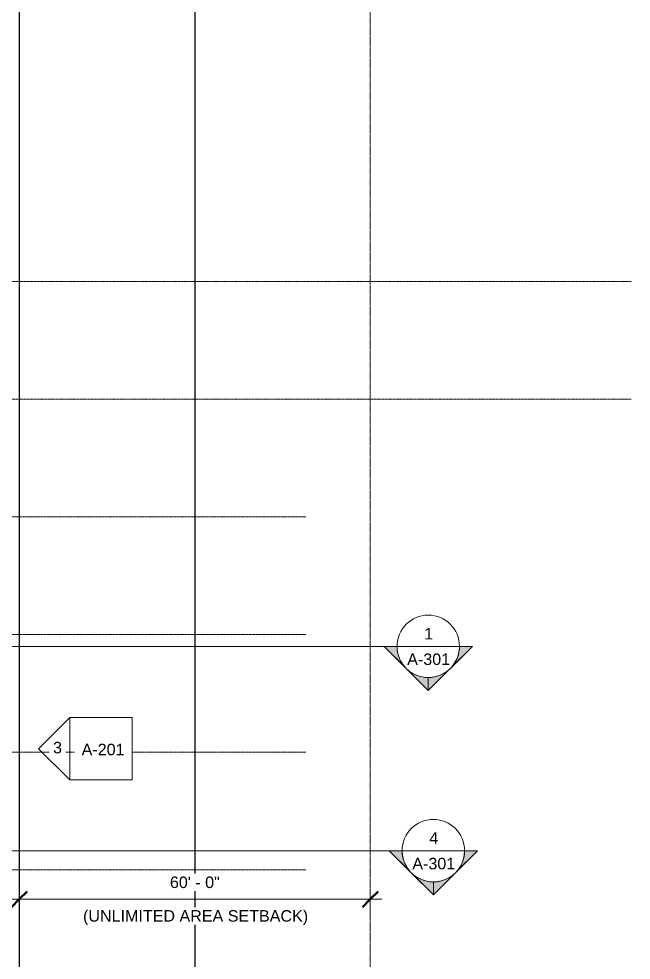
# Model space of a CAD drawing. Header units: inches. Extents: x 19712 to 27543, y -26063 to -18659.
# Drawn here: x 26287 to 27543, y -22294 to -20364 of the extents above; entities that cross this region are included whole.
import ezdxf

# ---------------------------------------------------------------- set-up
doc = ezdxf.new("R2010")
doc.units = ezdxf.units.IN
doc.header["$MEASUREMENT"] = 0
for name, pattern in [('Center 1_4_', [0.53125, 0.25, -0.09375, 0.09375, -0.09375]), ('Grid Line 1_2_', [0.875, 0.5, -0.125, 0.125, -0.125]), ('Hidden', [0.28125, 0.1875, -0.09375])]:
    doc.linetypes.add(name, pattern=pattern)
for name, color, linetype, lineweight in [('A-ANNO-DIMS', 211, 'Continuous', 9), ('A-ANNO-DIMS-256', 211, 'Continuous', 9), ('A-PROP-SBCK', 71, 'Hidden', 25), ('G-ANNO-SYMB', 111, 'Continuous', 9), ('PROP', 3, 'Center 1_4_', 9), ('S-GRID', 1, 'Continuous', 9)]:
    doc.layers.add(name, color=color, linetype=linetype, lineweight=lineweight)
doc.styles.add('Arial', font='arial.ttf', dxfattribs={"height": 23.60479})
doc.dimstyles.new('Linear_-_3_32__Arial_1', dxfattribs={"dimscale": 12, "dimtxt": 24, "dimasz": 2.666667, "dimexe": 2, "dimexo": 1.333333, "dimgap": 1.333333, "dimtad": 1, "dimdec": 0, "dimzin": 1, "dimdsep": 46, "dimlunit": 4, "dimtxsty": 'Arial', "dimblk1": 'OBLIQUE', "dimblk2": 'OBLIQUE', "dimsah": 1, "dimcen": 0.09, "dimdle": 2, "dimazin": 0, "dimtfac": 1, "dimtdec": 4, "dimtix": 1, "dimtmove": 0, "dimatfit": 3, "dimfxl": 1, "dimtvp": 1, "dimtfill": 1, "dimfrac": 2, "dimtolj": 1, "dimtzin": 0, "dimarcsym": 2})

# ---------------------------------------------------------------- blocks, each defined once
blk = doc.blocks.new('Section - Section Head - Filled-1526-Site Plan - Phase 1')
at = {"layer": 'G-ANNO-SYMB'}
h = blk.add_hatch(color=256, dxfattribs=at)
edge = h.paths.add_edge_path(flags=0)
edge.add_line((-0.4268, 0.1768), (-0.25, 0.3536))
edge.add_line((-0.25, 0.3536), (-0.25, 0.25))
edge.add_arc((-0.25, 0), 0.25, 90, 135)
h = blk.add_hatch(color=256, dxfattribs=at)
edge = h.paths.add_edge_path(flags=0)
edge.add_arc((-0.25, 0), 0.25, 45, 90)
edge.add_line((-0.25, 0.25), (-0.25, 0.3536))
edge.add_line((-0.25, 0.3536), (-0.0732, 0.1768))
h = blk.add_hatch(color=256, dxfattribs=at)
edge = h.paths.add_edge_path(flags=0)
edge.add_arc((-0.25, 0), 0.2503, 137.9216, 180)
edge.add_line((-0.5003, 0), (-0.6036, 0))
edge.add_line((-0.6036, 0), (-0.4358, 0.1678))
h = blk.add_hatch(color=256, dxfattribs=at)
edge = h.paths.add_edge_path(flags=0)
edge.add_line((-0.0642, 0.1678), (0.1036, 0))
edge.add_line((0.1036, 0), (0.0003, 0))
edge.add_arc((-0.25, 0), 0.2503, 0, 42.0784)
for p, q in [((-0.25, 0.3536), (-0.6036, 0)), ((-0.25, 0.3536), (-0.4268, 0.1768)), ((-0.25, 0.3536), (0.1036, 0)), ((-0.25, 0.25), (-0.25, 0.3536)), ((-0.0732, 0.1768), (-0.25, 0.3536)), ((-0.25, 0.3536), (-0.25, 0.25)), ((-0.4358, 0.1678), (-0.6036, 0)), ((0.1036, 0), (-0.0642, 0.1678)), ((-0.6036, 0), (-0.5003, 0)), ((0.0003, 0), (0.1036, 0)), ((-0.5, 0), (-0.6036, 0)), ((0, 0), (0.1036, 0))]:
    blk.add_line(p, q, dxfattribs=at)
for radius, start, end in [(0.25, 360, 180), (0.25, 90, 135), (0.25, 45, 90), (0.2503, 137.9216, 180), (0.2503, 0, 42.0784), (0.25, 180, 360)]:
    blk.add_arc((-0.25, 0), radius, start, end, dxfattribs=at)
blk = doc.blocks.new('Elevation - Detail Number-93309-Site Plan - Phase 1')
at = {"layer": 'G-ANNO-SYMB'}
for p, q in [((-0.25, -0.25), (-0.25, 0.25)), ((-0.25, 0.25), (0.25, 0.25)), ((0.25, 0.25), (0.25, -0.25)), ((0.25, -0.25), (-0.25, -0.25))]:
    blk.add_line(p, q, dxfattribs=at)
blk = doc.blocks.new('Elevation - Detail Number-93036-Site Plan - Phase 1')
at = {"layer": 'G-ANNO-SYMB'}
for p, q in [((0, 0.25), (-0.25, 0)), ((0.25, 0), (0, 0.25)), ((-0.25, 0), (0.25, 0))]:
    blk.add_line(p, q, dxfattribs=at)
blk = doc.blocks.new('DIMBLOCK93-Site Plan - Phase 1')
at = {"layer": 'A-ANNO-DIMS-256'}
for p, q in [((26263.5, -22168.9), (27031.5, -22168.9)), ((26287.5, -22162.3), (26287.5, -22192.9)), ((26287.5, -22168.9), (26287.5, -22162.3)), ((27007.5, -22162.3), (27007.5, -22192.9)), ((27007.5, -22168.9), (27007.5, -22162.3))]:
    blk.add_line(p, q, dxfattribs=at)
at = {"layer": 'A-ANNO-DIMS-256', "lineweight": 50}
for p, q in [((26287.5, -22168.9), (26271.5, -22184.9)), ((26287.5, -22168.9), (26303.5, -22152.9)), ((27007.5, -22168.9), (26991.5, -22184.9)), ((27007.5, -22168.9), (27023.5, -22152.9))]:
    blk.add_line(p, q, dxfattribs=at)
at = {"layer": 'A-ANNO-DIMS-256', "color": 0, "attachment_point": 1, "line_spacing_factor": 0.938532, "style": 'Arial', "bg_fill": 3, "box_fill_scale": 1.25, "bg_fill_color": 0, "bg_fill_transparency": 0}
for s, insert, char_height, width in [('60\' - 0"', (26596.6, -22122.3), 23.6, 122.289), ('(UNLIMITED AREA SETBACK)', (26418.4, -22191.2), 23.605, 549.858)]:
    blk.add_mtext(s, dxfattribs=dict(at, insert=insert, char_height=char_height, width=width))
blk = doc.blocks.new('_Oblique')
at = {"color": 0, "linetype": 'ByBlock', "lineweight": -2}
blk.add_line((-0.5, -0.5), (0.5, 0.5), dxfattribs=at)

msp = doc.modelspace()

# ---------------------------------------------------------------- linework, layer by layer
at = {"layer": 'A-PROP-SBCK'}
for p, q in [((26287.515225, -19438.180554), (26287.515225, -25779.864276)), ((26647.515225, -19438.180554), (26647.515225, -25801.376223))]:
    msp.add_line(p, q, dxfattribs=at)
at = {"layer": 'G-ANNO-SYMB'}
for p, q in [((27062.471507, -21650.52261), (19985.202172, -21650.52261)), ((27062.471507, -21650.52261), (27190.471507, -21650.52261)), ((27072.963726, -22069.388455), (19995.694391, -22069.388455)), ((27072.963726, -22069.388455), (27200.963726, -22069.388455))]:
    msp.add_line(p, q, dxfattribs=at)
at = {"layer": 'PROP'}
msp.add_line((27007.515225, -19198.180554), (27007.515225, -25943.102221), dxfattribs=at)
at = {"layer": 'S-GRID', "linetype": 'Grid Line 1_2_'}
for p, q in [((27542.721343, -20902.55281), (19848.989376, -20902.55281)), ((27542.721343, -21143.80281), (19848.989376, -21143.80281)), ((26875.455585, -21385.05281), (19848.989376, -21385.05281)), ((26875.455585, -21626.30281), (19848.989376, -21626.30281)), ((26875.455585, -21867.55281), (19848.989376, -21867.55281)), ((26875.455585, -22108.80281), (19848.989376, -22108.80281))]:
    msp.add_line(p, q, dxfattribs=at)

# ---------------------------------------------------------------- block references
at = {"layer": 'G-ANNO-SYMB', "xscale": 255.9999999999999, "yscale": 255.9999999999999, "zscale": 255.9999999999999}
for name, p, rotation in [('Section - Section Head - Filled-1526-Site Plan - Phase 1', (27062.471507, -21650.52261), 180), ('Elevation - Detail Number-93036-Site Plan - Phase 1', (26391.226785, -21860.324731), 90), ('Section - Section Head - Filled-1526-Site Plan - Phase 1', (27072.963726, -22069.388455), 180)]:
    msp.add_blockref(name, p, dxfattribs=dict(at, rotation=rotation))
msp.add_blockref('Elevation - Detail Number-93309-Site Plan - Phase 1', (26455.226785, -21860.324731), dxfattribs=at)

# ---------------------------------------------------------------- texts
at = {"layer": 'G-ANNO-SYMB', "attachment_point": 2, "line_spacing_factor": 0.938532, "style": 'Arial'}
for s, insert, char_height, width in [('1', (27127.29116, -21612.738278), 23.60479, 21.888), ('A-301', (27127.29116, -21665.101596), 23.6047904, 104.832), ('4', (27137.783379, -22031.604123), 23.60479, 21.888), ('A-301', (27137.783379, -22083.967441), 23.6047904, 104.832)]:
    msp.add_mtext(s, dxfattribs=dict(at, insert=insert, char_height=char_height, width=width))

# ---------------------------------------------------------------- next in the draw order: texts
at = {"layer": 'G-ANNO-SYMB', "attachment_point": 2, "line_spacing_factor": 0.938532, "style": 'Arial', "bg_fill": 3, "box_fill_scale": 1.25, "bg_fill_color": 0, "bg_fill_transparency": 0}
for s, insert, char_height, width in [('3', (26366.011472, -21846.230946), 23.60479, 21.888), ('A-201', (26459.486969, -21850.155576), 23.6047904, 104.832)]:
    msp.add_mtext(s, dxfattribs=dict(at, insert=insert, char_height=char_height, width=width))

# ---------------------------------------------------------------- next in the draw order: dimensions: what is measured, and where the dimension line sits
at = {"layer": 'A-ANNO-DIMS'}
dim = msp.add_linear_dim(base=(27007.515225, -22168.877485), p1=(26287.515225, -22146.250068), p2=(27007.515225, -22146.250068), text='<>\\X(UNLIMITED AREA SETBACK)', dimstyle='Linear_-_3_32__Arial_1', override={"dimpost": '<>', "dimfxl": 720}, dxfattribs=at)
dim.commit()
dim.dimension.update_dxf_attribs({"geometry": 'DIMBLOCK93-Site Plan - Phase 1', "text_midpoint": (26647.515225, -22168.877485)})

doc.saveas('drawing.dxf')
